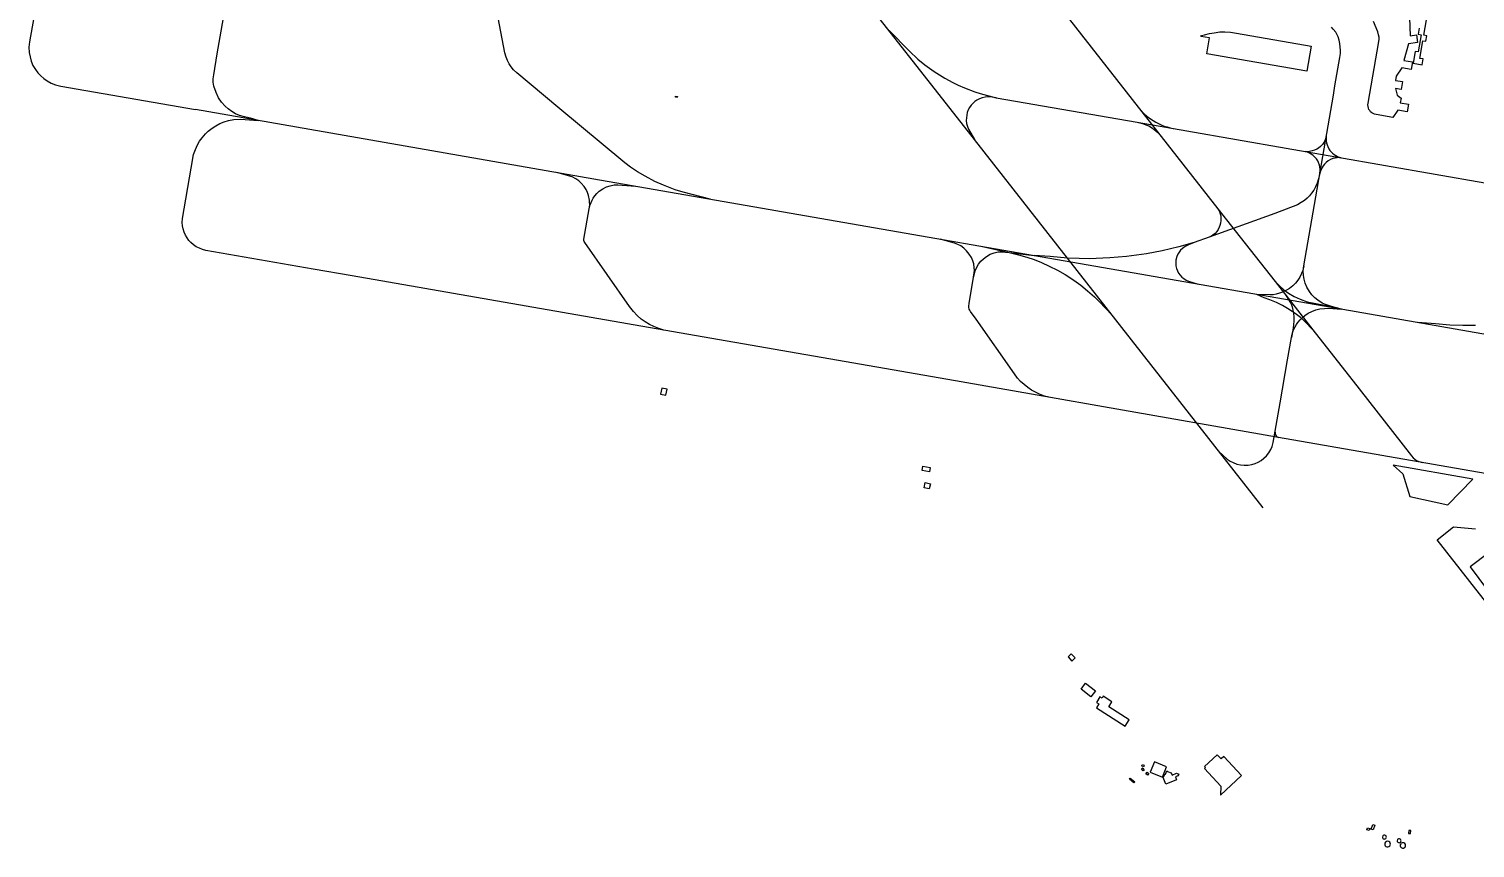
# Model space of a CAD drawing. Header units: metres. Extents: x -2114 to 2684, y -1968 to 1933.
# Drawn here: x -2114 to 140, y -1464 to -187 of the extents above; entities that cross this region are included whole.
import ezdxf

# ---------------------------------------------------------------- set-up
doc = ezdxf.new("R2010")
doc.units = ezdxf.units.M
for name, color, linetype in [('Apron', 6, 'Continuous'), ('Runway', 2, 'Continuous'), ('Taxiway', 3, 'Continuous'), ('Terminal', 1, 'Continuous'), ('Yes', 1, 'Continuous')]:
    doc.layers.add(name, color=color, linetype=linetype)

msp = doc.modelspace()

# ---------------------------------------------------------------- linework, layer by layer
at = {"layer": 'Apron'}
for points in [[(37.5, -169.8), (38.8, -197.7), (48.7, -196.3), (50.4, -208.3), (36.1, -210.4), (28.7, -236.1), (42.5, -238.5), (40.4, -250.5), (26, -248), (17, -261), (16, -267.4), (27, -269.2), (24.8, -281.3), (15.8, -279.8), (18.7, -290.3), (24.5, -295.2), (23.3, -302.3), (36.1, -304.4), (34.3, -316.2), (19.7, -313.9), (11.9, -325.2), (-14.5, -320.7), (-16.8, -320.2), (-19.1, -319.2), (-20.8, -318), (-22.9, -316.2), (-24.3, -314.5), (-25.5, -312.5), (-26.3, -310.4), (-26.9, -308), (-27, -305.7), (-26.7, -302.7), (-10, -206.8), (-9.8, -203.2), (-9.8, -200.1), (-10.5, -196.1), (-11.8, -191.8), (-18.4, -175.4)], [(-287.7, -198.7), (-286.4, -197.6), (-282, -196.3), (-273.9, -194.3), (-266.6, -193), (-258, -191.9), (-250, -191.8), (-241, -192.4), (-231.7, -193.8), (-115.7, -214), (-122.5, -253), (-278.3, -225.9), (-273.9, -201), (-287.7, -198.7)], [(136.4, -889.2), (12.4, -867.1), (27.2, -880.5), (38.1, -916.2), (97.3, -928.8), (136.4, -889.2)], [(203.5, -1140), (80.6, -983.6), (106.1, -963.4), (140.7, -966.3)], [(161.8, -1003.5), (132.2, -1025.5), (186.4, -1098.6)]]:
    msp.add_lwpolyline(points, dxfattribs=at)
at = {"layer": 'Runway'}
for points in [[(-190.5, -933.9), (-640.3, -359.3), (-980.7, 75), (-1348.2, 544.1), (-1552.4, 804.6), (-1561.8, 816.3)], [(-2064.2, -276.5), (-1854.4, -312.6)], [(1384.5, -877.9), (779.5, -772.5), (-87, -620.8), (-1233.5, -421.1), (-1854.4, -312.6)]]:
    msp.add_lwpolyline(points, dxfattribs=at)
at = {"layer": 'Taxiway'}
for points in [[(-1506.3, 1155.5), (-1506.2, 1149.6), (-1505.6, 1142.3), (-1504.2, 1134.8), (-1502.7, 1128.5), (-1500, 1120.1), (-1497, 1113.3), (-1493.9, 1107.7), (-1488.5, 1099.6), (-1470.3, 1075.9), (-1437.4, 1034.3), (-695.3, 87.4), (-260.9, -467.4), (-233.9, -502.1), (-171.8, -580.7), (-112.8, -656.4)], [(-2076.1, -74.4), (-2080.9, -79.3), (-2084.9, -84.4), (-2089.3, -91), (-2092.2, -97.1), (-2094.3, -103.1), (-2095.4, -107.7), (-2112.8, -207.4), (-2113.7, -215.7), (-2113.2, -223.8), (-2112, -230.6), (-2110.2, -237.2), (-2107.4, -244), (-2103.7, -250.3), (-2099.8, -255.8), (-2095.1, -260.5), (-2090.5, -264.4), (-2085.4, -268.1), (-2079.3, -271.6), (-2072.1, -274.4), (-2064.2, -276.5)], [(-1756.3, -329.8), (-1768.2, -326.2), (-1777.8, -324.2), (-1785.6, -322), (-1791.8, -319.3), (-1797.7, -315.8), (-1803.5, -311.5), (-1808.1, -307.4), (-1813.4, -301.5), (-1818.2, -294.5), (-1822, -286.3), (-1825.6, -276.5), (-1826.7, -270.2), (-1826.7, -264.8), (-1825.8, -258.7), (-1820.3, -226), (-1805.9, -143.3)], [(-1052.1, -452.7), (-1094.2, -441.8), (-1106.5, -437.9), (-1124.7, -430.7), (-1138.1, -425.1), (-1153.5, -416.8), (-1165.6, -409.8), (-1176.3, -402.6), (-1185.3, -396.1), (-1289.4, -309.2), (-1353.4, -255.6), (-1358.4, -250.8), (-1362.1, -246.3), (-1365.2, -241.4), (-1367.9, -236.4), (-1370.2, -231.3), (-1372.3, -224.4), (-1386.8, -148)], [(-773.3, -189.6), (-741.5, -221.9), (-728.7, -234.1), (-717.4, -243.2), (-702.8, -253.7), (-686.2, -263.9), (-673.7, -270.9), (-665.7, -274.8), (-655.7, -279), (-639.7, -285.3), (-631.6, -288), (-606.2, -294.5), (-386.6, -332.6), (387.2, -467.6)], [(-78.5, -276.1), (-70.7, -231.8), (-69.8, -225.3), (-69.7, -220.6), (-71.1, -209.7), (-71.9, -204.6), (-73.6, -199.6), (-77.3, -192.4), (-81.1, -187.3), (-83.8, -184.5)], [(-606.2, -294.5), (-612.6, -293.4), (-618.7, -292.9), (-623.6, -293.3), (-628.3, -294.5), (-632.2, -296), (-636.4, -298.1), (-639.7, -300.4), (-642.8, -303.2), (-645.4, -306.2), (-647.8, -309.6), (-649.9, -313.2), (-651.4, -317.4), (-652.4, -321.6), (-652.9, -325.8), (-653, -329.7), (-652.5, -334.3), (-651.2, -339.1), (-649.3, -343.6), (-640.3, -359.3)], [(-68.3, -624.1), (-83.7, -619.7), (-93, -616.7), (-98.3, -614.5), (-105, -610.2), (-109.8, -606.4), (-114.5, -601.4), (-118.4, -596.2), (-122.2, -589.8), (-124.9, -583.3), (-126.5, -577.1), (-127.4, -571.4), (-127.8, -564.4), (-126.9, -556.6), (-80.8, -290.3), (-78.5, -276.1)], [(-381.5, -313.4), (-375.6, -319.5), (-372.3, -322.4), (-368.9, -325.1), (-362, -330), (-357.5, -332.6), (-349.4, -336.7), (-344.4, -338.7), (-340.2, -340), (-335.5, -341.3), (-330.5, -342.5)], [(409.2, -924.3), (-166.3, -823.8), (-439.4, -776.4), (-521.8, -761.8), (-682, -733.7), (-1124.1, -656.8), (-1609.9, -571.9), (-1670.6, -561.5), (-1837.9, -532.4), (-1843.3, -530.9), (-1848, -529.1), (-1852.9, -526.7), (-1857.5, -523.5), (-1861.3, -520.1), (-1864.3, -516.9), (-1867.3, -512.8), (-1869.9, -508.4), (-1871.9, -503.8), (-1873.6, -498.9), (-1874.6, -494), (-1874.8, -488.9), (-1874.4, -482.7), (-1861.1, -404), (-1857.1, -383.1), (-1854.4, -374.9), (-1851.2, -368), (-1847.8, -362.3), (-1843.8, -356.8), (-1838.8, -350.8), (-1834.5, -346.7), (-1828.4, -341.9), (-1822.5, -338.2), (-1816.2, -334.7), (-1809.5, -332), (-1802.9, -330), (-1794.5, -328.4), (-1783.3, -327.9), (-1776.8, -328.2), (-1756.3, -329.8)], [(-386.6, -332.6), (-378.4, -334.6), (-371.6, -337), (-368.7, -338.4), (-363, -341.9), (-360.1, -343.8), (-357.5, -345.9), (-354.7, -348.6), (-351.1, -352.2)], [(-92, -354.8), (-93.1, -358.6), (-94.3, -361.4), (-96, -364.4), (-98.1, -367.4), (-101, -370.2), (-104, -372.9), (-106.9, -374.6), (-110.3, -376.2), (-113.9, -377.4), (-118.3, -378.2), (-121.8, -378.5), (-124.9, -378.3)], [(-92, -354.8), (-92.2, -359.3), (-92.1, -361.8), (-91.7, -364.5), (-90.8, -367.7), (-89.8, -370.6), (-88.1, -373.9), (-86.4, -376.4), (-84.6, -378.6), (-82.2, -381), (-79.8, -383.1), (-77.3, -384.7), (-74.3, -386.2), (-71.8, -387.2), (-69.1, -388.1)], [(-101.9, -412.1), (-101.7, -408.1), (-101.7, -405.2), (-102.6, -399.3), (-103.9, -395.6), (-105.3, -392.7), (-107.3, -389.6), (-109.6, -386.9), (-112.3, -384.5), (-115.3, -382.2), (-118, -380.6), (-121.3, -379.3), (-124.9, -378.3)], [(-69.1, -388.1), (-72.4, -387.8), (-74.9, -387.9), (-78.4, -388.4), (-81.9, -389.3), (-85.4, -390.7), (-89, -392.7), (-92.1, -395.2), (-94.7, -397.7), (-96.9, -400.6), (-98.5, -403.3), (-99.6, -405.6), (-100.9, -408.8), (-101.9, -412.1)], [(-1240.5, -467.5), (-1239.8, -461.2), (-1240, -457.2), (-1240.2, -453.9), (-1241.6, -446.6), (-1243.3, -441.9), (-1245.4, -437.5), (-1248.5, -432.7), (-1252.9, -427.7), (-1257, -423.8), (-1261.7, -420.6), (-1267.3, -417.9), (-1291, -411)], [(-101.9, -412.1), (-104.1, -420.6), (-106.4, -427.4), (-108.8, -433.1), (-111.6, -438.3), (-115, -443.4), (-118, -447.1), (-121.6, -450.8), (-125.7, -454.5), (-130.9, -457.9), (-136.7, -461.2), (-172.4, -474.6), (-274.5, -511.8), (-297.9, -520), (-321.7, -526.9), (-347.8, -533.3), (-372.2, -537.7), (-403.5, -542.1), (-429.4, -544.2), (-461.3, -545.3), (-477.1, -545.2), (-495.3, -544.3), (-522.4, -542.1), (-547.3, -540.5)], [(-1240.5, -467.5), (-1239.1, -461.6), (-1237.8, -457.7), (-1236.1, -454.2), (-1234.2, -450.9), (-1231.7, -447.4), (-1228.8, -443.9), (-1224.9, -440.1), (-1219.5, -436.4), (-1213.8, -433.5), (-1207.7, -431.5), (-1201.6, -430.3), (-1195.9, -430), (-1168.3, -432.4)], [(-1124.1, -656.8), (-1132.2, -654.2), (-1139.9, -651.1), (-1146.8, -647.7), (-1153.6, -643.6), (-1159.6, -639.4), (-1166.1, -633.6), (-1171.7, -627.5), (-1177.7, -620), (-1247.5, -520.3), (-1248.5, -518.4), (-1248.9, -516.8), (-1248.8, -515), (-1240.5, -467.5)], [(-260.9, -467.4), (-258.5, -471.7), (-257.2, -475.3), (-256.5, -478.5), (-256.1, -482.2), (-256.2, -486), (-256.7, -489.8), (-257.7, -493.4), (-258.8, -496.4), (-260.6, -499.9), (-262.6, -503.1), (-265, -505.9), (-268.6, -508.8), (-274.5, -511.8)], [(-641.5, -574.1), (-640.4, -563.8), (-640.8, -558.8), (-641.4, -553.1), (-642.8, -548.5), (-645, -543.7), (-648.3, -538.3), (-652.5, -533), (-656.7, -529), (-661.5, -525.5), (-666.2, -523), (-671.3, -520.9), (-693.5, -515.1)], [(-641.5, -574.1), (-639.2, -564.1), (-637.1, -559.3), (-634, -553.9), (-630.2, -549.1), (-626.4, -545.3), (-621.7, -541.7), (-615.9, -538.3), (-609.6, -536), (-603.4, -534.7), (-597.4, -534.5), (-586.2, -535.6), (-547.3, -540.5)], [(-627.8, -526.5), (-586.2, -535.6), (-571.6, -539.1), (-558.7, -542.8), (-547.4, -546.7), (-535.7, -551.2), (-523.6, -556.7), (-510.9, -563.3), (-498.7, -570), (-485.5, -578.8), (-474.6, -586.6), (-464, -595.2), (-453.4, -604.6), (-445.4, -612.4), (-436.2, -622.6), (-425.7, -633.5)], [(-297.9, -520), (-306.9, -523.7), (-311.8, -526.1), (-316, -529.2), (-319, -532.1), (-321.5, -535.2), (-323.5, -538.5), (-325, -542.1), (-326.2, -547.4), (-326.7, -551.7), (-326.4, -556.2), (-325.3, -560.7), (-324.1, -564), (-322.2, -567.8), (-319.9, -571), (-317.2, -573.9), (-314.2, -576.4), (-310.3, -578.9), (-306.6, -580.3), (-291.6, -585.1)], [(-126.9, -556.6), (-128.7, -563.9), (-130.4, -568.4), (-133.2, -574.1), (-136.3, -578.7), (-140.2, -583.4), (-144.3, -587.7), (-149.3, -591.9), (-153.9, -594.6), (-160.2, -597.6), (-164.8, -599.3), (-169.9, -600.7), (-175, -601.5), (-179.9, -601.8), (-200.1, -601.1)], [(-521.8, -761.8), (-531, -759.5), (-539.1, -756.4), (-545.3, -753.6), (-551.4, -750), (-557.1, -746.2), (-563, -741.5), (-568.3, -736.5), (-573.1, -731.3), (-578, -724.6), (-637.5, -639.8), (-646.3, -627.7), (-647.6, -625.7), (-648.4, -623.9), (-649.1, -620.8), (-649.1, -619.2), (-648.7, -614.9), (-641.5, -574.1)], [(-171.8, -580.7), (-165, -587.8), (-157.9, -593.9), (-151, -598.9), (-142, -604.5), (-132.7, -608.6), (-121.8, -612.4), (-83.7, -619.7)], [(-112.8, -656.4), (-125.8, -642.8), (-132, -637.2), (-140.4, -630.9), (-145.3, -627.5), (-152.5, -622.9), (-160.2, -618.4), (-169.5, -613.7), (-179.8, -609.6), (-188.6, -606.5), (-200.1, -601.1)], [(-156.3, -600.5), (-151.7, -607.4), (-148.6, -612.4), (-146.7, -615.8), (-145.2, -620.6), (-144, -625.3), (-143, -631), (-142.7, -635.9), (-142.6, -642.6), (-143, -648), (-143.7, -653.5), (-146.2, -668)], [(-260, -845.2), (-246.6, -857.6), (-242, -860.8), (-237.1, -863.2), (-231.3, -865.5), (-225.7, -866.8), (-219.9, -867.3), (-213.8, -867.1), (-208.1, -866.1), (-202.7, -864.5), (-198.1, -862.4), (-193.5, -859.7), (-189.1, -856.4), (-185.1, -852.6), (-181.6, -848.2), (-178.4, -842.9), (-176.4, -838), (-174.7, -831.7), (-163.6, -770.1), (-152.3, -703.1), (-146.2, -668), (-145.2, -663.2), (-144, -659.2), (-142.4, -655.1), (-140.6, -651.4), (-138.4, -647.8), (-136.1, -644.6), (-132.8, -640.6), (-129.6, -637.3), (-125.3, -633.6), (-120.2, -630.3), (-114.7, -627.4), (-108.5, -625.2), (-101.9, -623.5), (-94.7, -622.8), (-88.6, -622.5), (-68.3, -624.1)], [(140.3, -649.7), (120.8, -649.7), (100.6, -648.8), (78.3, -646.8), (50.7, -644.9)], [(-112.8, -656.4), (-40.8, -748), (41, -852.6), (43.5, -855.6), (46.1, -858), (48.8, -859.9), (52.4, -861.6), (57.7, -862.9)], [(-171.7, -815.6), (-171.7, -817.8), (-171.5, -819), (-171, -820.1), (-170.3, -821.3), (-168.7, -822.9), (-167.7, -823.4), (-166.3, -823.8)]]:
    msp.add_lwpolyline(points, dxfattribs=at)
at = {"layer": 'Terminal'}
for points in [[(57.6, -243.1), (59.2, -234), (53.8, -233), (58.5, -205.6), (63.4, -206.4), (64.8, -197.9), (59.9, -197.1), (68.4, -148.8)], [(53, -186.2), (51.3, -195.4), (55.7, -196.1), (51.2, -223), (46.7, -222.2), (43.4, -240.4), (57.6, -243.1)]]:
    msp.add_lwpolyline(points, dxfattribs=at)
at = {"layer": 'Yes'}
for points in [[(-1105.9, -292), (-1103.1, -292.5), (-1103.4, -294.2), (-1106.2, -293.6), (-1105.9, -292)], [(-1127.3, -746.9), (-1129.3, -756.5), (-1121.3, -758.2), (-1119.3, -748.5), (-1127.3, -746.9)], [(-709.1, -870.9), (-710.3, -877.5), (-721.8, -875.5), (-720.7, -868.9), (-709.1, -870.9)], [(-708.9, -896.2), (-710.6, -904.2), (-718.7, -902.4), (-717, -894.4), (-708.9, -896.2)], [(-489.5, -1161.5), (-494.4, -1166.2), (-488.3, -1172.5), (-483.4, -1167.7), (-489.5, -1161.5)], [(-467, -1207), (-451.7, -1218.7), (-458.9, -1228.1), (-474.2, -1216.4), (-467, -1207)], [(-446.5, -1239.3), (-450.2, -1245.2), (-405.3, -1273.8), (-399.2, -1264.1), (-431, -1243.8), (-426, -1235.9), (-439.5, -1227.3), (-441.5, -1230.5), (-444.7, -1228.4), (-450.2, -1237), (-446.5, -1239.3)], [(-261.9, -1318.7), (-281.8, -1336.9), (-280.4, -1338.4), (-281.8, -1339.8), (-256.4, -1367.7), (-256.9, -1381.7), (-223.9, -1351), (-251.6, -1321.2), (-255.9, -1325.2), (-261.9, -1318.7)], [(-379.7, -1340.4), (-377.8, -1339.1), (-375.6, -1342.4), (-377.6, -1343.6), (-379.7, -1340.4)], [(-379.5, -1335), (-377, -1334), (-376, -1336.6), (-378.5, -1337.6), (-379.5, -1335)], [(-371.3, -1345.9), (-368.7, -1347.8), (-370.5, -1350.3), (-373.1, -1348.4), (-371.3, -1345.9)], [(-359.7, -1329.7), (-366.2, -1345.6), (-347.4, -1353.3), (-340.9, -1337.3), (-359.7, -1329.7)], [(-342, -1364.4), (-346.4, -1354), (-346.1, -1352.6), (-345.1, -1352.6), (-343.5, -1349.2), (-342.8, -1349), (-340.6, -1343.6), (-339.5, -1344.7), (-333.6, -1346.8), (-332.2, -1350.2), (-325.2, -1347.2), (-322, -1348.8), (-323.4, -1351.6), (-327.1, -1353.1), (-325.3, -1357.5), (-342, -1364.4)], [(-397.4, -1355.1), (-390.4, -1360.8), (-391.9, -1362.6), (-398.8, -1356.9), (-397.4, -1355.1)], [(-27.7, -1432.3), (-24.3, -1433.4), (-25.3, -1436.7), (-28.8, -1435.7), (-27.7, -1432.3)], [(-19.7, -1427.1), (-16.4, -1428.2), (-18.8, -1435.8), (-22.1, -1434.8), (-19.7, -1427.1)], [(36.2, -1441.1), (39.5, -1441.2), (39.6, -1436.5), (36.4, -1436.5), (36.2, -1441.1)], [(-1.3, -1443.8), (-2.4, -1444), (-3.4, -1444.4), (-4.1, -1445.2), (-4.6, -1446.9), (-4.4, -1448), (-4, -1448.7), (-3.3, -1449.5), (-2.3, -1449.9), (-1.5, -1450), (-0.4, -1449.9), (0.7, -1449.1), (1.4, -1448.2), (1.6, -1447.1), (1.5, -1446.2), (1.1, -1445.2), (0.4, -1444.4), (-0.7, -1444), (-1.3, -1443.8)], [(3.7, -1453.4), (1.8, -1453.7), (0.2, -1454.8), (-0.7, -1456.3), (-1, -1457.4), (-0.9, -1458.9), (0, -1460.7), (1, -1461.6), (2.6, -1462.2), (3.9, -1462.3), (5.6, -1461.7), (6.9, -1460.7), (7.6, -1459.4), (7.9, -1458), (7.7, -1456.4), (6.8, -1454.9), (5.3, -1453.8), (3.7, -1453.4)], [(21.6, -1449.5), (20.5, -1449.6), (19.6, -1450.1), (18.8, -1450.9), (18.3, -1452.6), (18.6, -1453.6), (18.9, -1454.4), (19.6, -1455.1), (20.7, -1455.6), (21.4, -1455.7), (22.5, -1455.5), (23.6, -1454.7), (24.3, -1453.8), (24.5, -1452.8), (24.4, -1451.8), (24, -1450.9), (23.3, -1450.1), (22.3, -1449.6), (21.6, -1449.5)], [(27.7, -1455.8), (26.2, -1456), (24.9, -1456.6), (24, -1457.7), (23.3, -1459.2), (23.3, -1460.7), (23.8, -1461.9), (24.6, -1463.1), (25.9, -1463.8), (26.9, -1464.1), (28.4, -1464), (29.8, -1463.4), (30.8, -1462.4), (31.4, -1461.1), (31.6, -1459.9), (31.3, -1458.5), (30.2, -1456.8), (28.9, -1456.1), (27.7, -1455.8)]]:
    msp.add_lwpolyline(points, dxfattribs=at)

doc.saveas('drawing.dxf')
